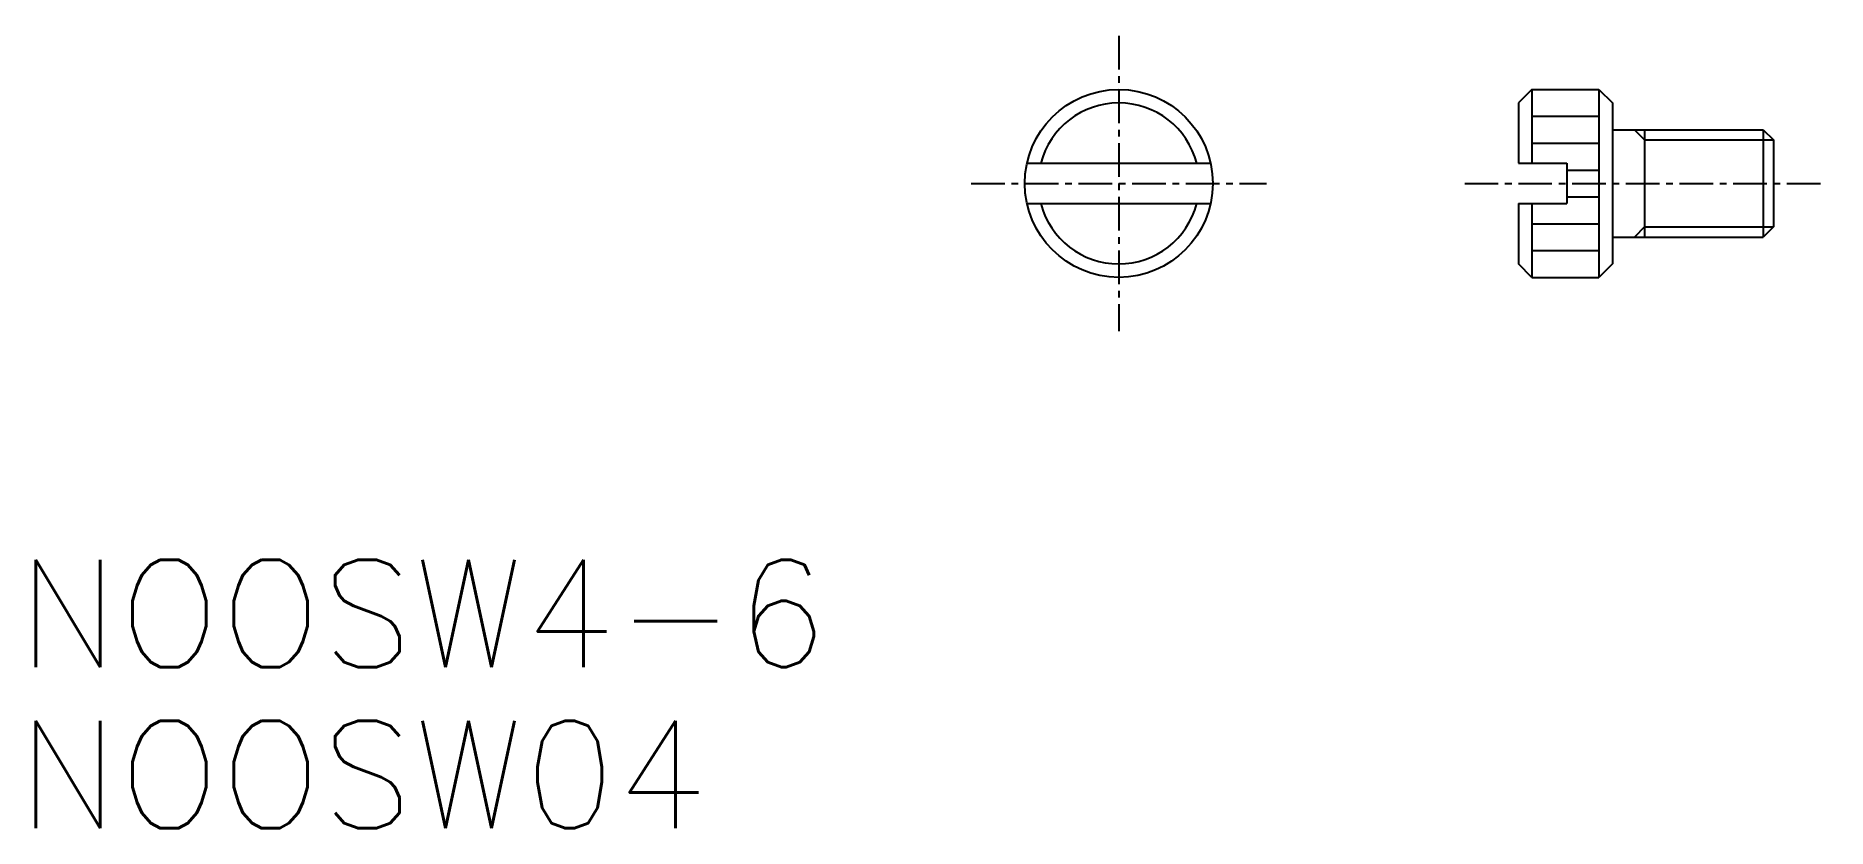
# Model space of a CAD drawing. Extents: x 9.7 to 76.4, y 29.5 to 59.
import ezdxf

# ---------------------------------------------------------------- set-up
doc = ezdxf.new("R2010")
doc.units = 0
doc.linetypes.add('CENTER', pattern=[2, 1.25, -0.25, 0.25, -0.25])
doc.layers.get('0').update_dxf_attribs({"linetype": 'CONTINUOUS'})
doc.layers.add('CENTER', color=1, linetype='CENTER')
doc.styles.get("Standard").update_dxf_attribs({"font": 'txt.shx'})

msp = doc.modelspace()

# ---------------------------------------------------------------- linework, layer by layer
at = {"color": 7, "linetype": 'CONTINUOUS'}
for p, q in [((65.383, 57), (64.883, 56.5)), ((65.383, 57), (67.883, 57)), ((65.383, 57), (65.383, 54.25)), ((67.883, 57), (68.383, 56.5)), ((67.883, 57), (67.883, 50)), ((64.883, 56.5), (64.883, 54.25)), ((68.383, 56.5), (68.383, 50.5)), ((65.383, 56), (67.883, 56)), ((68.383, 55.5), (74.004, 55.5)), ((69.583, 55.5), (69.583, 51.5)), ((74.004, 55.5), (74.383, 55.121)), ((74.004, 55.5), (74.004, 51.5)), ((65.383, 55), (67.883, 55)), ((74.383, 55.121), (74.383, 51.879)), ((46.581, 54.25), (53.419, 54.25)), ((64.883, 54.25), (66.683, 54.25)), ((66.683, 54.25), (66.683, 52.75)), ((66.683, 54), (67.883, 54)), ((46.581, 52.75), (53.419, 52.75)), ((64.883, 52.75), (66.683, 52.75)), ((64.883, 52.75), (64.883, 50.5)), ((65.383, 52.75), (65.383, 50)), ((66.683, 53), (67.883, 53)), ((65.383, 52), (67.883, 52)), ((68.383, 51.5), (74.004, 51.5)), ((74.383, 51.879), (74.004, 51.5)), ((65.383, 51), (67.883, 51)), ((65.383, 50), (64.883, 50.5)), ((68.383, 50.5), (67.883, 50)), ((65.383, 50), (67.883, 50))]:
    msp.add_line(p, q, dxfattribs=at)
at = {"color": 3, "linetype": 'CONTINUOUS'}
for p, q in [((69.204, 55.5), (69.583, 55.121)), ((69.583, 55.121), (74.383, 55.121)), ((69.583, 51.879), (69.204, 51.5)), ((69.583, 51.879), (74.383, 51.879))]:
    msp.add_line(p, q, dxfattribs=at)
at = {"color": 7, "linetype": 'CONTINUOUS'}
msp.add_circle((50, 53.5), 3.5, dxfattribs=at)
for start, end in [(14.47751, 165.52249), (194.47751, 345.52249)]:
    msp.add_arc((50, 53.5), 3, start, end, dxfattribs=at)
at = {"layer": 'CENTER', "color": 1, "linetype": 'CENTER'}
for p, q in [((50, 59), (50, 48)), ((44.5, 53.5), (55.5, 53.5)), ((62.883, 53.5), (76.383, 53.5))]:
    msp.add_line(p, q, dxfattribs=at)

# ---------------------------------------------------------------- texts
at = {"color": 7, "linetype": 'CONTINUOUS'}
for s, p in [('NOOSW4-6', (8.98, 35.476)), ('NOOSW04', (8.98, 29.476))]:
    msp.add_text(s, height=4, dxfattribs=at).set_placement(p)

doc.saveas('drawing.dxf')
